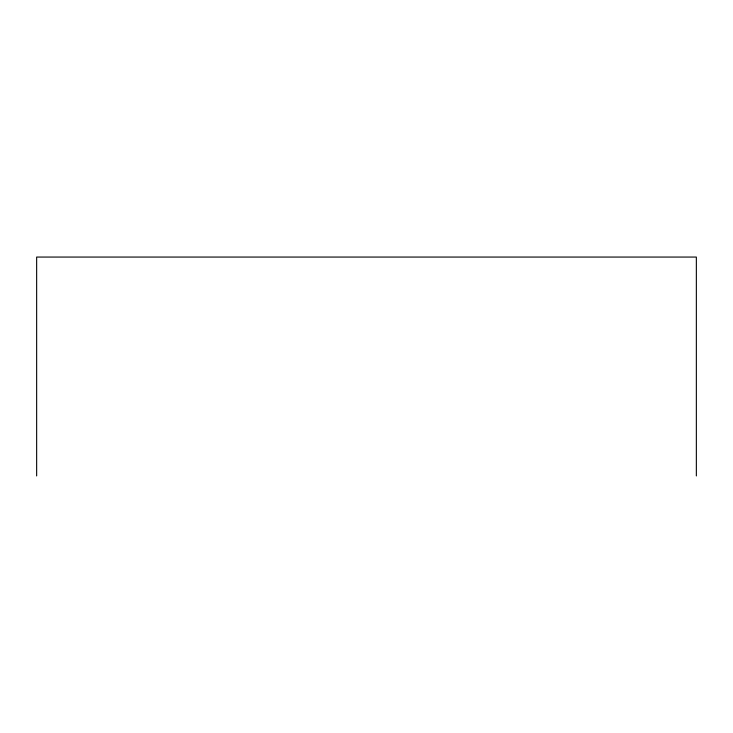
<?xml version="1.0" encoding="UTF-8"?>
<svg xmlns="http://www.w3.org/2000/svg" width="733" height="733" viewBox="0 0 733 733"><rect width="100%" height="100%" fill="white"/><g stroke="black" fill="none" stroke-linecap="round" stroke-linejoin="round"><path stroke-width="1.1" d="M696.35 475.937L696.35 257.063L36.65 257.063L36.65 475.937"/></g></svg>
